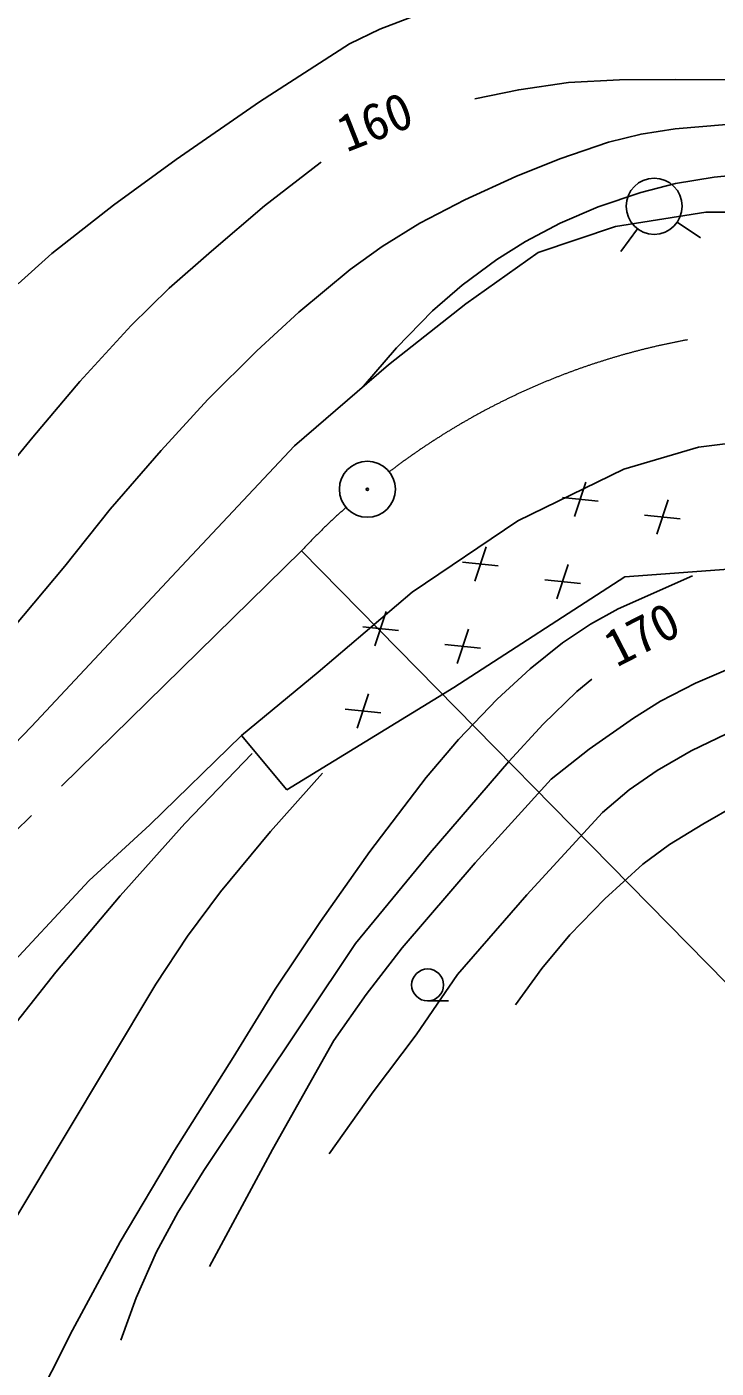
# Model space of a CAD drawing. Units: millimetres, scale not verified. Extents: x 40000 to 680000, y 20000 to 380000.
# Drawn here: x 454898 to 479522, y 286272 to 334146 of the extents above; entities that cross this region are included whole.
import ezdxf
from ezdxf.enums import TextEntityAlignment as Align

# ---------------------------------------------------------------- set-up
doc = ezdxf.new("R2010")
doc.units = ezdxf.units.MM
doc.header["$LTSCALE"] = 1000
doc.linetypes.add('CHAIN', pattern=[18.5, 12, -1.5, 3.5, -1.5])
for name, color, linetype, lineweight in [('M-BGD', 7, 'Continuous', 25), ('M-BMK', 2, 'CHAIN', 13), ('M-BMK-SRVR', 3, 'Continuous', 25), ('M-STR-HTXT', 7, 'Continuous', 13)]:
    doc.layers.add(name, color=color, linetype=linetype, lineweight=lineweight)
doc.styles.add('ＭＳ ゴシック', font='')
doc.styles.get('ＭＳ ゴシック').set_extended_font_data('MS Gothic')

msp = doc.modelspace()

# ---------------------------------------------------------------- linework, layer by layer
at = {"layer": 'M-BGD'}
for p, q in [((475923, 327024), (479149, 327535)), ((479149, 327535), (483096, 327535)), ((473164, 326088), (475923, 327024)), ((478132, 327177), (478959, 326612)), ((476710, 326937), (476114, 326132)), ((470574, 324258), (473164, 326088)), ((467815, 322088), (470574, 324258)), ((464462, 319195), (467815, 322088)), ((481517, 319470), (478891, 319147)), ((478891, 319147), (481517, 319470)), ((460247, 314710), (464462, 319195)), ((478891, 319147), (476219, 318362)), ((476219, 318362), (478891, 319147)), ((476219, 318362), (472442, 316514)), ((472442, 316514), (476219, 318362)), ((474868, 317893), (474462, 316675)), ((474028, 317349), (475303, 317219)), ((477802, 317260), (477396, 316042)), ((472442, 316514), (468664, 313974)), ((468664, 313974), (472442, 316514)), ((476962, 316716), (478236, 316586)), ((471304, 315585), (470898, 314367)), ((470463, 315041), (471738, 314911)), ((476255, 314515), (485830, 315237)), ((455068, 309178), (460247, 314710)), ((474237, 314952), (473831, 313734)), ((470154, 310565), (476255, 314515)), ((473397, 314408), (474671, 314278)), ((468664, 313974), (465301, 311111)), ((465301, 311111), (468664, 313974)), ((467739, 313277), (467333, 312059)), ((466899, 312733), (468173, 312603)), ((470672, 312644), (470266, 311426)), ((469832, 312100), (471107, 311970)), ((465301, 311111), (462567, 308848)), ((462567, 308848), (465301, 311111)), ((464180, 306912), (470154, 310565)), ((467108, 310336), (466702, 309119)), ((466267, 309792), (467542, 309662)), ((449041, 302923), (455068, 309178)), ((459296, 305662), (462567, 308848)), ((462567, 308848), (464180, 306912)), ((457131, 303672), (459296, 305662)), ((453630, 299931), (457131, 303672)), ((469215, 299378), (469966, 299378))]:
    msp.add_line(p, q, dxfattribs=at)
for points in [[(454590, 324969), (455792, 326052), (457996, 327785), (460235, 329417), (463215, 331465), (466423, 333541), (467505, 334058), (468817, 334558)], [(470897, 331571), (472468, 331898), (474247, 332159), (476065, 332259), (478066, 332264), (480627, 332252)], [(450089, 307560), (456253, 314895), (457879, 316929), (459697, 319029), (461365, 320841), (463119, 322586), (464620, 323964), (466451, 325484), (467586, 326306), (468932, 327133), (470548, 327977), (472369, 328805), (473938, 329440), (475672, 330027), (476837, 330321), (478059, 330509), (479895, 330657)], [(448967, 312005), (455110, 319498), (456792, 321486), (458623, 323489), (459987, 324824), (461490, 326145), (463383, 327752), (465378, 329297), (465408, 329317)], [(466924, 321319), (468100, 322686), (469389, 324007), (470450, 324925), (471692, 325847), (472707, 326490), (473948, 327140), (475311, 327719), (476828, 328233), (478073, 328551), (479455, 328783), (480659, 328895)], [(454483, 283809), (455045, 284681), (456529, 287627), (458235, 290778), (460175, 294043), (462264, 297358), (463771, 299803), (465394, 302216), (467155, 304713), (469160, 307359), (470323, 308714), (471696, 310145), (472875, 311232), (474032, 312156), (475030, 312827), (476015, 313370), (478673, 314553)], [(461425, 289902), (463670, 294082), (465870, 297961), (467014, 299607), (468302, 301273), (470913, 304310), (473633, 307296), (474980, 308359), (476567, 309468), (477535, 310079), (478779, 310724), (479954, 311223)], [(458255, 287277), (458808, 288783), (459529, 290419), (460288, 291833), (461218, 293331), (466641, 301423), (469301, 304662), (472118, 307929), (473341, 309255), (474548, 310421), (475083, 310869)], [(479886, 308913), (478623, 308306), (477410, 307600), (476419, 306916), (475458, 306103), (472761, 303166), (470280, 300317), (468802, 298172), (467269, 296129), (465700, 293916)], [(417089, 272124), (419588, 272983), (422201, 273994), (430802, 277718), (432940, 278812), (434869, 279908), (436738, 281026), (438619, 282272), (441390, 284416), (444151, 286684), (445878, 288257), (447582, 289958), (449183, 291752), (450682, 293582), (453320, 297095), (455938, 300402), (458234, 303133), (460548, 305709), (462947, 308215)], [(465464, 307503), (463607, 305428), (461817, 303269), (460634, 301685), (459501, 299981), (454536, 291700), (452992, 289170), (451520, 286999), (450213, 285619), (448728, 284211), (445785, 282324), (442652, 280437), (440862, 279539), (438876, 278664), (430292, 274946), (421383, 271359), (412678, 267960), (411698, 267543)], [(472353, 299244), (473297, 300541), (474289, 301733), (475547, 303026), (476904, 304266), (477853, 304958), (479049, 305691), (480242, 306380)]]:
    msp.add_lwpolyline(points, dxfattribs=at)
for centre, major_axis in [((477306, 327742), (0, 1003)), ((469215, 299949), (0, 572))]:
    msp.add_ellipse(centre, major_axis=major_axis, ratio=0.997557, dxfattribs=at)
at = {"layer": 'M-BMK'}
msp.add_line((464707, 315443), (438993, 290251), dxfattribs=at)
for centre, start_param, end_param in [((482985, 298314), 5.723838, 6.933504), ((482891, 298237), 0.725476, 0.814233)]:
    msp.add_ellipse(centre, major_axis=(0, 25067), ratio=0.997557, start_param=start_param, end_param=end_param, dxfattribs=at)
at = {"layer": 'M-BMK-SRVR'}
for radius in [1000, 40]:
    msp.add_circle((467062, 317641), radius, dxfattribs=at)
at = {"layer": 'M-STR-HTXT'}
msp.add_line((464707, 315443), (482655, 297198), dxfattribs=at)

# ---------------------------------------------------------------- texts
at = {"layer": 'M-STR-HTXT', "style": 'ＭＳ ゴシック'}
for s, rotation, p in [('160', 21.548, (466461, 329289)), ('170', 27.157, (476145, 310921))]:
    msp.add_text(s, height=1320, rotation=rotation, dxfattribs=at).set_placement(p, align=Align.BOTTOM_LEFT)

doc.saveas('drawing.dxf')
